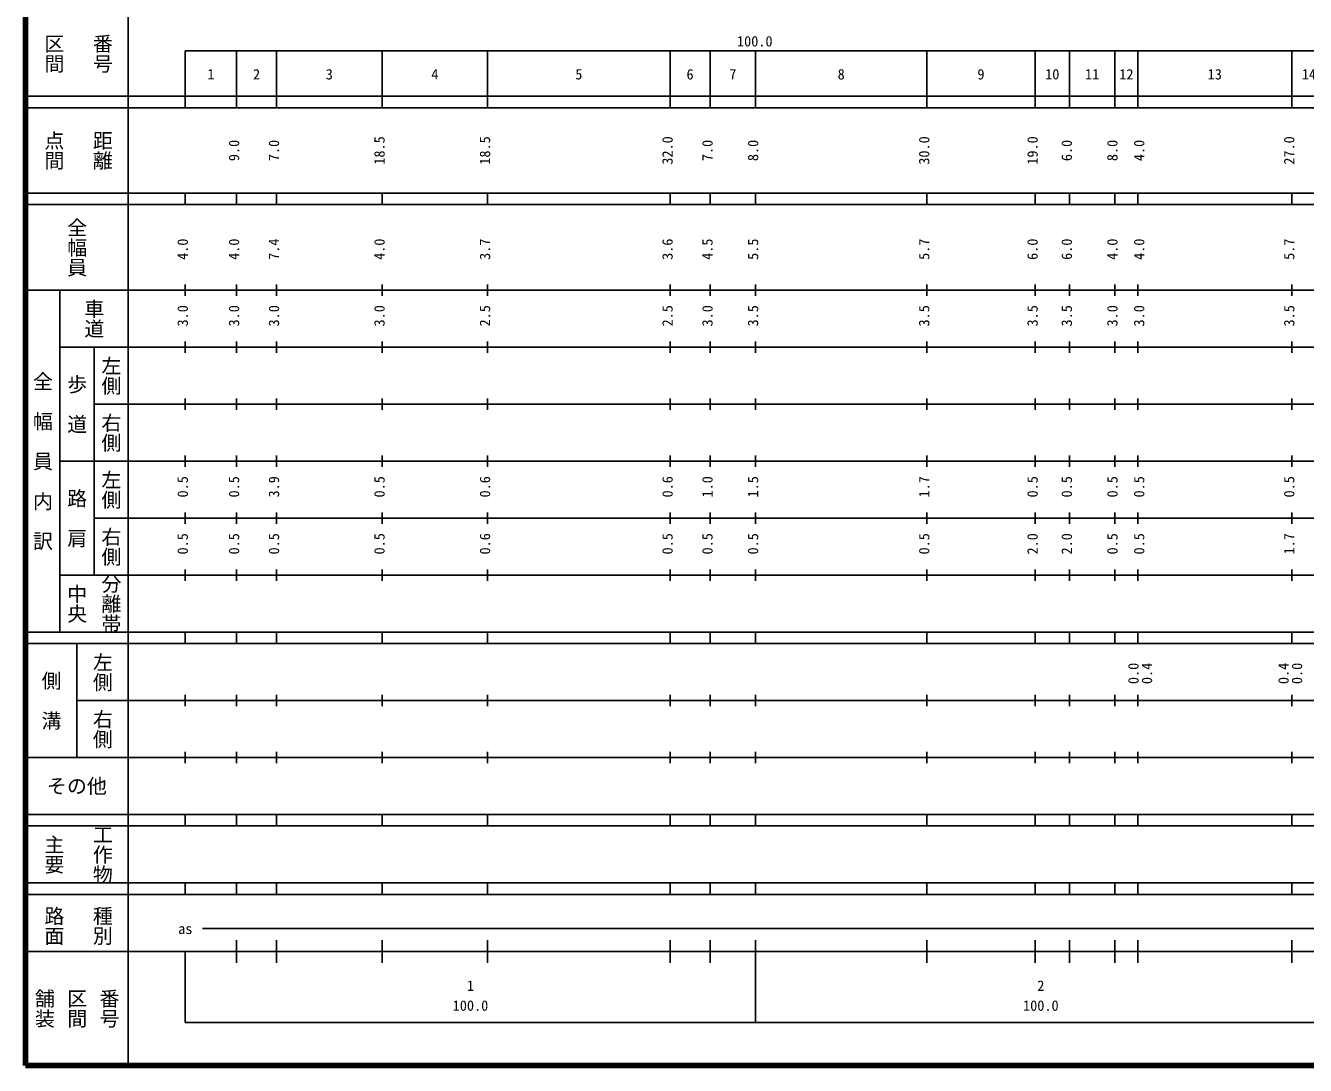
# Model space of a CAD drawing. Units: millimetres on the paper, enlarged 1000 times. Extents: x 40000 to 680000, y 20000 to 380000.
# Drawn here: x 40000 to 264384, y 20000 to 202409 of the extents above; entities that cross this region are included whole.
import ezdxf
from ezdxf.enums import TextEntityAlignment as Align

# ---------------------------------------------------------------- set-up
doc = ezdxf.new("R2010")
doc.units = ezdxf.units.MM
doc.header["$LTSCALE"] = 1000
doc.layers.add('M-TTL', color=2, linetype='Continuous', lineweight=140)
doc.layers.add('M-TTL-BAND', color=7, linetype='Continuous', lineweight=25)
doc.styles.add('@ＭＳ ゴシック', font='')
doc.styles.add('ＭＳ ゴシック', font='')
doc.styles.get('@ＭＳ ゴシック').set_extended_font_data('@MS Gothic')
doc.styles.get('ＭＳ ゴシック').set_extended_font_data('MS Gothic')

msp = doc.modelspace()

# ---------------------------------------------------------------- linework, layer by layer
at = {"layer": 'M-TTL'}
for p, q in [((40000, 380000), (40000, 20000)), ((40000, 20000), (680000, 20000))]:
    msp.add_line(p, q, dxfattribs=at)
at = {"layer": 'M-TTL-BAND'}
for p, q in [((58000, 370000), (58000, 20000)), ((68000, 198000), (579000, 198000)), ((68000, 198000), (68000, 188000)), ((77000, 188000), (77000, 198000)), ((84000, 188000), (84000, 198000)), ((102500, 188000), (102500, 198000)), ((121000, 188000), (121000, 198000)), ((153000, 188000), (153000, 198000)), ((160000, 188000), (160000, 198000)), ((168000, 188000), (168000, 198000)), ((198000, 188000), (198000, 198000)), ((217000, 188000), (217000, 198000)), ((223000, 188000), (223000, 198000)), ((231000, 188000), (231000, 198000)), ((235000, 188000), (235000, 198000)), ((262000, 188000), (262000, 198000)), ((40000, 190000), (579000, 190000)), ((40000, 188000), (579000, 188000)), ((40000, 173000), (579000, 173000)), ((68000, 171000), (68000, 173000)), ((77000, 171000), (77000, 173000)), ((84000, 171000), (84000, 173000)), ((102500, 171000), (102500, 173000)), ((121000, 171000), (121000, 173000)), ((153000, 171000), (153000, 173000)), ((160000, 171000), (160000, 173000)), ((168000, 171000), (168000, 173000)), ((198000, 171000), (198000, 173000)), ((217000, 171000), (217000, 173000)), ((223000, 171000), (223000, 173000)), ((231000, 171000), (231000, 173000)), ((235000, 171000), (235000, 173000)), ((262000, 171000), (262000, 173000)), ((40000, 171000), (579000, 171000)), ((40000, 156000), (579000, 156000)), ((46000, 96000), (46000, 156000)), ((68000, 155000), (68000, 157000)), ((77000, 155000), (77000, 157000)), ((84000, 155000), (84000, 157000)), ((102500, 155000), (102500, 157000)), ((121000, 155000), (121000, 157000)), ((153000, 155000), (153000, 157000)), ((160000, 155000), (160000, 157000)), ((168000, 155000), (168000, 157000)), ((198000, 155000), (198000, 157000)), ((217000, 155000), (217000, 157000)), ((223000, 155000), (223000, 157000)), ((231000, 155000), (231000, 157000)), ((235000, 155000), (235000, 157000)), ((262000, 155000), (262000, 157000)), ((46000, 146000), (579000, 146000)), ((52000, 146000), (52000, 106000)), ((68000, 145000), (68000, 147000)), ((77000, 145000), (77000, 147000)), ((84000, 145000), (84000, 147000)), ((102500, 145000), (102500, 147000)), ((121000, 145000), (121000, 147000)), ((153000, 145000), (153000, 147000)), ((160000, 145000), (160000, 147000)), ((168000, 145000), (168000, 147000)), ((198000, 145000), (198000, 147000)), ((217000, 145000), (217000, 147000)), ((223000, 145000), (223000, 147000)), ((231000, 145000), (231000, 147000)), ((235000, 145000), (235000, 147000)), ((262000, 145000), (262000, 147000)), ((68000, 135000), (68000, 137000)), ((77000, 135000), (77000, 137000)), ((84000, 135000), (84000, 137000)), ((102500, 135000), (102500, 137000)), ((121000, 135000), (121000, 137000)), ((153000, 135000), (153000, 137000)), ((160000, 135000), (160000, 137000)), ((168000, 135000), (168000, 137000)), ((198000, 135000), (198000, 137000)), ((217000, 135000), (217000, 137000)), ((223000, 135000), (223000, 137000)), ((231000, 135000), (231000, 137000)), ((235000, 135000), (235000, 137000)), ((262000, 135000), (262000, 137000)), ((52000, 136000), (579000, 136000)), ((46000, 126000), (579000, 126000)), ((68000, 125000), (68000, 127000)), ((77000, 125000), (77000, 127000)), ((84000, 125000), (84000, 127000)), ((102500, 125000), (102500, 127000)), ((121000, 125000), (121000, 127000)), ((153000, 125000), (153000, 127000)), ((160000, 125000), (160000, 127000)), ((168000, 125000), (168000, 127000)), ((198000, 125000), (198000, 127000)), ((217000, 125000), (217000, 127000)), ((223000, 125000), (223000, 127000)), ((231000, 125000), (231000, 127000)), ((235000, 125000), (235000, 127000)), ((262000, 125000), (262000, 127000)), ((68000, 115000), (68000, 117000)), ((77000, 115000), (77000, 117000)), ((84000, 115000), (84000, 117000)), ((102500, 115000), (102500, 117000)), ((121000, 115000), (121000, 117000)), ((153000, 115000), (153000, 117000)), ((160000, 115000), (160000, 117000)), ((168000, 115000), (168000, 117000)), ((198000, 115000), (198000, 117000)), ((217000, 115000), (217000, 117000)), ((223000, 115000), (223000, 117000)), ((231000, 115000), (231000, 117000)), ((235000, 115000), (235000, 117000)), ((262000, 115000), (262000, 117000)), ((52000, 116000), (579000, 116000)), ((46000, 106000), (579000, 106000)), ((68000, 105000), (68000, 107000)), ((77000, 105000), (77000, 107000)), ((84000, 105000), (84000, 107000)), ((102500, 105000), (102500, 107000)), ((121000, 105000), (121000, 107000)), ((153000, 105000), (153000, 107000)), ((160000, 105000), (160000, 107000)), ((168000, 105000), (168000, 107000)), ((198000, 105000), (198000, 107000)), ((217000, 105000), (217000, 107000)), ((223000, 105000), (223000, 107000)), ((231000, 105000), (231000, 107000)), ((235000, 105000), (235000, 107000)), ((262000, 105000), (262000, 107000)), ((40000, 96000), (579000, 96000)), ((68000, 94000), (68000, 96000)), ((77000, 94000), (77000, 96000)), ((84000, 94000), (84000, 96000)), ((102500, 94000), (102500, 96000)), ((121000, 94000), (121000, 96000)), ((153000, 94000), (153000, 96000)), ((160000, 94000), (160000, 96000)), ((168000, 94000), (168000, 96000)), ((198000, 94000), (198000, 96000)), ((217000, 94000), (217000, 96000)), ((223000, 94000), (223000, 96000)), ((231000, 94000), (231000, 96000)), ((235000, 94000), (235000, 96000)), ((262000, 94000), (262000, 96000)), ((40000, 94000), (579000, 94000)), ((49000, 94000), (49000, 74000)), ((49000, 84000), (579000, 84000)), ((68000, 83000), (68000, 85000)), ((77000, 83000), (77000, 85000)), ((84000, 83000), (84000, 85000)), ((102500, 83000), (102500, 85000)), ((121000, 83000), (121000, 85000)), ((153000, 83000), (153000, 85000)), ((160000, 83000), (160000, 85000)), ((168000, 83000), (168000, 85000)), ((198000, 83000), (198000, 85000)), ((217000, 83000), (217000, 85000)), ((223000, 83000), (223000, 85000)), ((231000, 83000), (231000, 85000)), ((235000, 83000), (235000, 85000)), ((262000, 83000), (262000, 85000)), ((68000, 73000), (68000, 75000)), ((77000, 73000), (77000, 75000)), ((84000, 73000), (84000, 75000)), ((102500, 73000), (102500, 75000)), ((121000, 73000), (121000, 75000)), ((153000, 73000), (153000, 75000)), ((160000, 73000), (160000, 75000)), ((168000, 73000), (168000, 75000)), ((198000, 73000), (198000, 75000)), ((217000, 73000), (217000, 75000)), ((223000, 73000), (223000, 75000)), ((231000, 73000), (231000, 75000)), ((235000, 73000), (235000, 75000)), ((262000, 73000), (262000, 75000)), ((40000, 74000), (579000, 74000)), ((40000, 64000), (579000, 64000)), ((68000, 62000), (68000, 64000)), ((77000, 62000), (77000, 64000)), ((84000, 62000), (84000, 64000)), ((102500, 62000), (102500, 64000)), ((121000, 62000), (121000, 64000)), ((153000, 62000), (153000, 64000)), ((160000, 62000), (160000, 64000)), ((168000, 62000), (168000, 64000)), ((198000, 62000), (198000, 64000)), ((217000, 62000), (217000, 64000)), ((223000, 62000), (223000, 64000)), ((231000, 62000), (231000, 64000)), ((235000, 62000), (235000, 64000)), ((262000, 62000), (262000, 64000)), ((40000, 62000), (579000, 62000)), ((40000, 52000), (579000, 52000)), ((68000, 50000), (68000, 52000)), ((77000, 50000), (77000, 52000)), ((84000, 50000), (84000, 52000)), ((102500, 50000), (102500, 52000)), ((121000, 50000), (121000, 52000)), ((153000, 50000), (153000, 52000)), ((160000, 50000), (160000, 52000)), ((168000, 50000), (168000, 52000)), ((198000, 50000), (198000, 52000)), ((217000, 50000), (217000, 52000)), ((223000, 50000), (223000, 52000)), ((231000, 50000), (231000, 52000)), ((235000, 50000), (235000, 52000)), ((262000, 50000), (262000, 52000)), ((40000, 50000), (579000, 50000)), ((71000, 44000), (565000, 44000)), ((77000, 38000), (77000, 42000)), ((84000, 38000), (84000, 42000)), ((102500, 38000), (102500, 42000)), ((121000, 38000), (121000, 42000)), ((153000, 38000), (153000, 42000)), ((160000, 38000), (160000, 42000)), ((168000, 27500), (168000, 42000)), ((198000, 38000), (198000, 42000)), ((217000, 38000), (217000, 42000)), ((223000, 38000), (223000, 42000)), ((231000, 38000), (231000, 42000)), ((235000, 38000), (235000, 42000)), ((262000, 38000), (262000, 42000)), ((40000, 40000), (579000, 40000)), ((68000, 40000), (68000, 27500)), ((68000, 27500), (579000, 27500))]:
    msp.add_line(p, q, dxfattribs=at)

# ---------------------------------------------------------------- texts
at = {"layer": 'M-TTL-BAND', "style": '@ＭＳ ゴシック'}
for s, p in [('区間', (45000, 197500)), ('番号', (53500, 197500)), ('点間', (45000, 180500)), ('距離', (53500, 180500)), ('全幅員', (49000, 163500)), ('車道', (52000, 151000)), ('左側', (55000, 141000)), ('全\u3000幅\u3000員\u3000内\u3000訳', (43000, 126000)), ('歩\u3000道', (49000, 136000)), ('右側', (55000, 131000)), ('左側', (55000, 121000)), ('路\u3000肩', (49000, 116000)), ('右側', (55000, 111000)), ('分離帯', (55000, 101000)), ('中央', (49000, 101000)), ('左側', (53500, 89000)), ('側\u3000溝', (44500, 84000)), ('右側', (53500, 79000)), ('工作物', (53500, 57000)), ('主要', (45000, 57000)), ('路面', (45000, 44500)), ('種別', (53500, 44500)), ('舗装', (43333, 30000)), ('区間', (49000, 30000)), ('番号', (54667, 30000))]:
    msp.add_text(s, height=2566, rotation=270, dxfattribs=at).set_placement(p, align=Align.MIDDLE_CENTER)
at = {"layer": 'M-TTL-BAND', "style": 'ＭＳ ゴシック'}
for s, p in [('100.0', (167844, 198195)), ('1', (72500, 192405)), ('2', (80500, 192405)), ('3', (93250, 192405)), ('4', (111750, 192405)), ('5', (137000, 192405)), ('6', (156500, 192405)), ('7', (164000, 192405)), ('8', (183000, 192405)), ('9', (207500, 192405)), ('10', (220000, 192405)), ('11', (227000, 192405)), ('12', (233000, 192405)), ('13', (248500, 192405)), ('14', (265000, 192405)), ('as', (68000, 42500)), ('1', (118000, 32523)), ('2', (218000, 32523)), ('100.0', (118000, 29033)), ('100.0', (218000, 29033))]:
    msp.add_text(s, height=1833, dxfattribs=at).set_placement(p, align=Align.BOTTOM_CENTER)
for s, p in [('9.0', (78000, 180500)), ('7.0', (85000, 180500)), ('18.5', (103500, 180500)), ('18.5', (122000, 180500)), ('32.0', (154000, 180500)), ('7.0', (161000, 180500)), ('8.0', (169000, 180500)), ('30.0', (199000, 180500)), ('19.0', (218000, 180500)), ('6.0', (224000, 180500)), ('8.0', (232000, 180500)), ('4.0', (236693, 180500)), ('27.0', (263000, 180500)), ('4.0', (69000, 163174)), ('4.0', (78000, 163174)), ('7.4', (85000, 163174)), ('4.0', (103500, 163174)), ('3.7', (122000, 163174)), ('3.6', (154000, 163174)), ('4.5', (161000, 163174)), ('5.5', (169000, 163174)), ('5.7', (199000, 163174)), ('6.0', (218000, 163174)), ('6.0', (224000, 163174)), ('4.0', (232000, 163174)), ('4.0', (236693, 163174)), ('5.7', (263000, 163174)), ('3.0', (69000, 151500)), ('3.0', (78000, 151500)), ('3.0', (85000, 151500)), ('3.0', (103500, 151500)), ('2.5', (122000, 151500)), ('2.5', (154000, 151500)), ('3.0', (161000, 151500)), ('3.5', (169000, 151500)), ('3.5', (199000, 151500)), ('3.5', (218000, 151500)), ('3.5', (224000, 151500)), ('3.0', (232000, 151500)), ('3.0', (236693, 151500)), ('3.5', (263000, 151500)), ('0.5', (69000, 121500)), ('0.5', (78000, 121500)), ('3.9', (85000, 121500)), ('0.5', (103500, 121500)), ('0.6', (122000, 121500)), ('0.6', (154000, 121500)), ('1.0', (161000, 121500)), ('1.5', (169000, 121500)), ('1.7', (199000, 121500)), ('0.5', (218000, 121500)), ('0.5', (224000, 121500)), ('0.5', (232000, 121500)), ('0.5', (236693, 121500)), ('0.5', (263000, 121500)), ('0.5', (69000, 111500)), ('0.5', (78000, 111500)), ('0.5', (85000, 111500)), ('0.5', (103500, 111500)), ('0.6', (122000, 111500)), ('0.5', (154000, 111500)), ('0.5', (161000, 111500)), ('0.5', (169000, 111500)), ('0.5', (199000, 111500)), ('2.0', (218000, 111500)), ('2.0', (224000, 111500)), ('0.5', (232000, 111500)), ('0.5', (236693, 111500)), ('1.7', (263000, 111500)), ('0.0', (235693, 88764)), ('0.4', (238063, 88764)), ('0.4', (262000, 88764)), ('0.0', (264370, 88764))]:
    msp.add_text(s, height=1833, rotation=90, dxfattribs=at).set_placement(p, align=Align.BOTTOM_CENTER)
msp.add_text('その他', height=2566, dxfattribs=at).set_placement((49000, 69000), align=Align.MIDDLE_CENTER)

doc.saveas('drawing.dxf')
